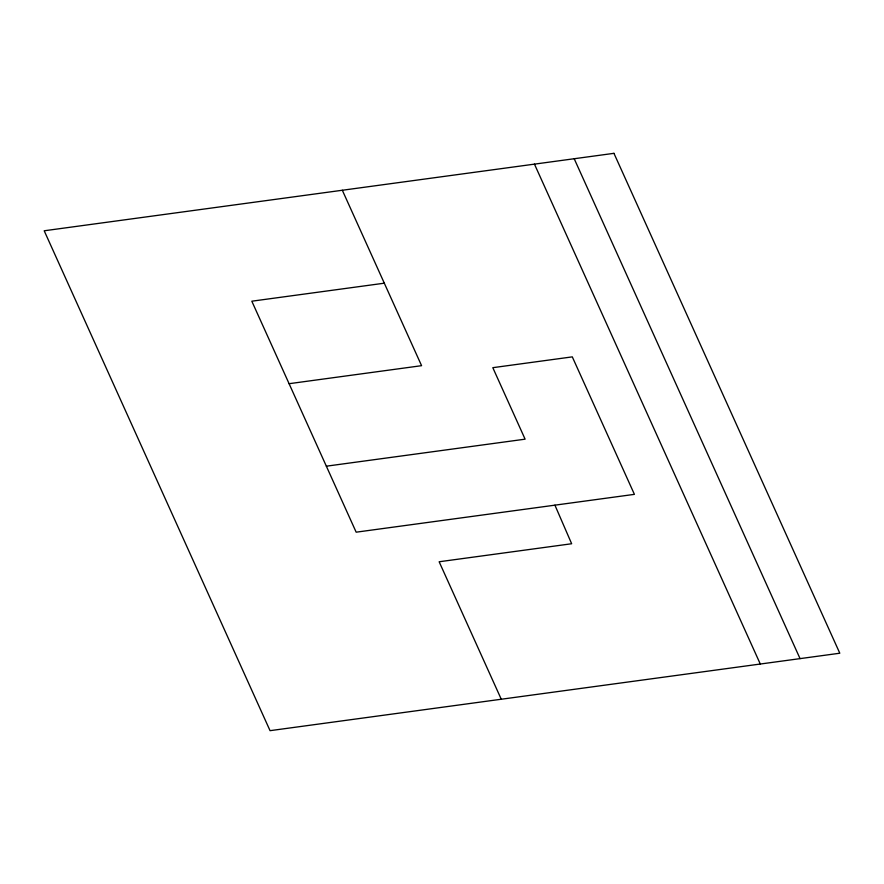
<?xml version="1.0" encoding="UTF-8"?>
<svg xmlns="http://www.w3.org/2000/svg" width="884" height="884" viewBox="0 0 884 884"><rect width="100%" height="100%" fill="white"/><g stroke="black" fill="none" stroke-linecap="round" stroke-linejoin="round"><path stroke-width="1.33" d="M384.319 283.189L251.818 301.201L356.164 532.179L634.414 494.355L572.302 356.871L492.808 367.678L525.107 439.171L326.351 466.188M289.079 383.7L421.58 365.678L342.329 190.259M574.202 158.733L800.053 658.624M534.455 164.137L760.295 664.028M501.261 699.244L439.149 561.76L571.65 543.748L554.92 505.162M613.949 153.33L44.2 230.779L270.051 730.67L839.8 653.221L613.949 153.33"/></g></svg>
